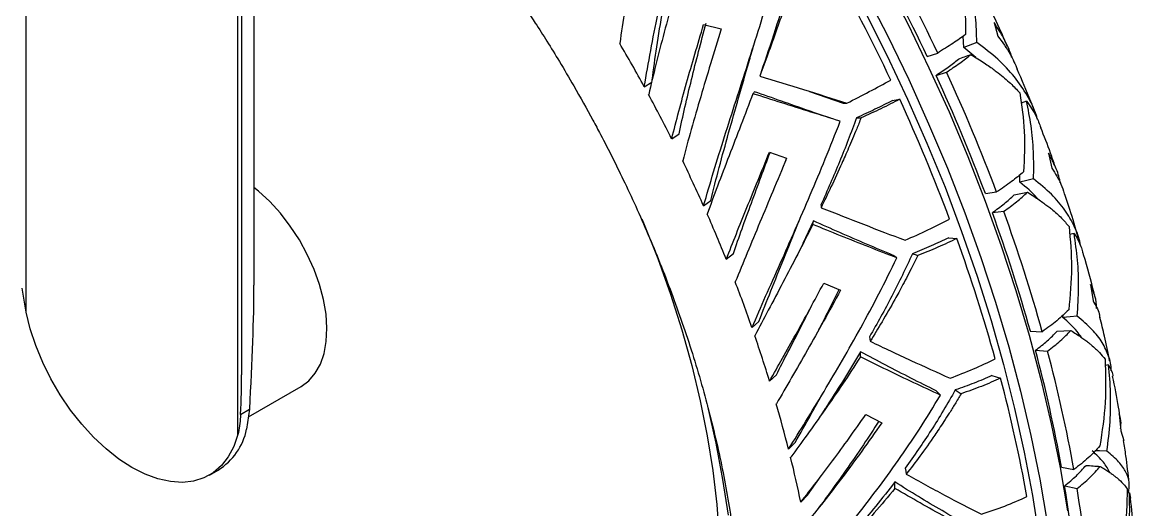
# Model space of a CAD drawing. Header units: millimetres. Extents: x 0 to 597, y 0 to 420.
# Drawn here: x 88.99 to 100.95, y 81.18 to 86.42 of the extents above; entities that cross this region are included whole.
import ezdxf

# ---------------------------------------------------------------- set-up
doc = ezdxf.new("R2010")
doc.units = ezdxf.units.MM

msp = doc.modelspace()

# ---------------------------------------------------------------- linework, layer by layer
at = {"color": 8, "linetype": 'Continuous', "lineweight": 25}
for p, q in [((89.031, 83.304), (89.031, 94.212)), ((91.31, 81.988), (91.31, 92.896))]:
    msp.add_line(p, q, dxfattribs=at)
at = {"color": 7, "linetype": 'Continuous', "lineweight": 25}
for p, q in [((91.482, 91.404), (91.482, 83.594)), ((91.349, 90.437), (91.349, 82.627)), ((96.321, 86.397), (96.51, 86.35)), ((99.449, 86.42), (99.49, 86.273)), ((99.123, 86.152), (99.115, 86.271)), ((99.263, 86.206), (99.123, 86.152)), ((99.253, 86.042), (99.123, 86.152)), ((98.729, 86.054), (98.841, 86.091)), ((95.684, 85.729), (95.765, 85.778)), ((98.824, 85.851), (98.937, 85.885)), ((97.461, 85.678), (97.823, 85.553)), ((97.823, 85.553), (97.865, 85.552)), ((98.354, 85.579), (98.432, 85.594)), ((99.797, 85.575), (99.738, 85.553)), ((97.691, 85.389), (97.636, 85.407)), ((95.979, 85.169), (96.058, 85.222)), ((97.03, 85.023), (97.215, 84.96)), ((100.035, 85.013), (100.07, 84.852)), ((99.726, 84.702), (99.724, 84.779)), ((99.354, 84.58), (99.475, 84.596)), ((96.322, 84.447), (96.399, 84.504)), ((99.43, 84.374), (99.552, 84.388)), ((97.505, 84.284), (97.391, 84.042)), ((98.96, 84.103), (99.047, 84.096)), ((100.31, 84.15), (100.26, 84.137)), ((97.392, 84.042), (97.37, 83.997)), ((96.566, 83.872), (96.642, 83.933)), ((98.402, 83.887), (98.361, 83.914)), ((89.031, 83.304), (88.989, 83.56)), ((97.616, 83.616), (97.795, 83.538)), ((100.487, 83.6), (100.513, 83.426)), ((100.189, 83.245), (100.19, 83.273)), ((96.843, 83.139), (96.917, 83.203)), ((99.838, 83.097), (99.967, 83.093)), ((99.894, 82.893), (100.023, 82.885)), ((100.681, 82.735), (100.643, 82.729)), ((97.032, 82.561), (97.105, 82.628)), ((99.424, 82.621), (99.518, 82.593)), ((91.424, 82.177), (91.992, 82.505)), ((98.872, 82.411), (98.824, 82.457)), ((91.338, 82.203), (91.436, 82.26)), ((91.436, 82.26), (91.404, 82.043)), ((98.067, 82.203), (98.239, 82.113)), ((100.795, 82.208), (100.812, 82.025)), ((100.812, 82.025), (100.844, 81.922)), ((97.237, 81.83), (97.309, 81.902)), ((91.004, 81.55), (91.098, 81.604)), ((100.173, 81.635), (100.307, 81.61)), ((97.44, 81.334), (97.586, 81.541)), ((100.208, 81.435), (100.341, 81.407)), ((100.905, 81.358), (100.879, 81.357)), ((100.905, 81.358), (100.916, 81.302)), ((97.369, 81.259), (97.44, 81.334))]:
    msp.add_line(p, q, dxfattribs=at)
at = {"color": 7, "linetype": 'Continuous', "lineweight": 25, "flags": 128}
for points in [[(98.277, 86.873), (98.519, 86.405), (98.747, 85.933), (98.963, 85.457), (99.164, 84.979), (99.351, 84.498), (99.524, 84.017), (99.682, 83.536), (99.824, 83.056), (99.952, 82.578), (100.063, 82.103), (100.158, 81.631), (100.238, 81.165)], [(98.059, 86.747), (98.3, 86.279), (98.529, 85.807), (98.744, 85.331), (98.946, 84.853), (99.133, 84.372), (99.306, 83.891), (99.463, 83.41), (99.606, 82.93), (99.733, 82.452), (99.844, 81.977), (99.94, 81.505), (100.019, 81.039)], [(98.06, 86.532), (98.295, 86.067), (98.517, 85.596), (98.725, 85.123), (98.92, 84.647), (99.099, 84.17), (99.265, 83.692), (99.415, 83.215), (99.55, 82.739), (99.669, 82.265), (99.773, 81.795), (99.86, 81.329), (99.932, 80.869)], [(97.968, 85.394), (97.992, 85.394), (98.016, 85.393)], [(99.873, 84.736), (99.8, 84.719), (99.726, 84.702)], [(91.992, 82.505), (92.073, 82.565), (92.143, 82.646), (92.198, 82.745), (92.238, 82.86), (92.261, 82.989), (92.268, 83.131), (92.258, 83.282), (92.231, 83.439), (92.188, 83.601), (92.13, 83.763), (92.057, 83.924), (91.971, 84.08), (91.874, 84.229), (91.767, 84.367), (91.652, 84.493), (91.531, 84.604), (91.482, 84.643)], [(99.665, 84.565), (99.736, 84.579), (99.807, 84.593)], [(97.585, 84.459), (97.586, 84.443), (97.586, 84.427)], [(95.657, 84.308), (95.675, 84.265), (95.828, 83.881), (95.965, 83.496), (96.088, 83.112), (96.195, 82.729), (96.286, 82.348), (96.362, 81.971), (96.421, 81.6), (96.463, 81.234), (96.489, 80.876)], [(97.497, 84.247), (97.501, 84.265), (97.505, 84.284)], [(98.57, 83.932), (98.598, 83.922), (98.626, 83.911)], [(91.31, 81.988), (91.266, 81.859), (91.206, 81.747), (91.132, 81.652), (91.044, 81.576), (90.944, 81.52), (90.833, 81.485), (90.712, 81.472), (90.583, 81.48), (90.449, 81.51), (90.311, 81.561), (90.17, 81.632), (90.03, 81.723), (89.892, 81.832), (89.757, 81.957), (89.629, 82.097), (89.508, 82.25), (89.397, 82.413), (89.296, 82.585), (89.209, 82.762), (89.134, 82.943), (89.075, 83.124), (89.031, 83.304)], [(100.343, 83.261), (100.266, 83.253), (100.189, 83.245)], [(98.108, 83.039), (98.112, 83.015), (98.115, 82.99)], [(100.126, 83.098), (100.2, 83.102), (100.274, 83.106)], [(98.01, 82.822), (98.011, 82.849), (98.012, 82.875)], [(99.031, 82.466), (99.062, 82.445), (99.093, 82.424)], [(96.36, 82.308), (96.364, 82.29), (96.454, 81.895), (96.527, 81.504), (96.585, 81.118)], [(100.663, 81.808), (100.584, 81.81), (100.534, 81.811)], [(98.491, 81.626), (98.497, 81.593), (98.503, 81.561)], [(98.381, 81.407), (98.38, 81.442), (98.38, 81.476)]]:
    msp.add_lwpolyline(points, dxfattribs=at)
at = {"color": 7, "linetype": 'Continuous', "lineweight": 25}
for centre, radius, start, end in [((80.485, 77.398), 20.311, 25.3419, 29.338), ((80.635, 77.484), 20.021, 25.3419, 29.3384), ((79.98, 77.106), 20.311, 25.3419, 29.338), ((80.041, 77.146), 17.843, 28.7532, 30.4756), ((81.376, 77.825), 19.205, 20.5917, 24.7002), ((81.245, 77.747), 19.474, 20.591, 24.701), ((80.126, 77.192), 17.746, 26.7117, 28.4405), ((80.74, 77.456), 19.474, 20.591, 24.701), ((80.4, 77.327), 17.441, 24.0956, 25.8443), ((80.767, 77.489), 17.04, 22.0006, 23.7772), ((82.782, 78.339), 17.708, 15.5867, 19.9243), ((82.661, 78.265), 17.966, 15.587, 19.9237), ((82.156, 77.973), 17.966, 15.587, 19.9237), ((81.379, 77.73), 16.382, 19.2799, 21.1039), ((81.981, 77.937), 15.745, 17.0751, 18.948), ((84.703, 78.858), 15.718, 10.1784, 14.8745), ((84.615, 78.792), 15.943, 10.1781, 14.8746), ((84.109, 78.501), 15.943, 10.1781, 14.8746), ((82.856, 78.198), 14.832, 14.1746, 16.1228), ((90.741, 82.18), 0.677, 301.7997, 348.3114), ((83.651, 78.396), 14.013, 11.7917, 13.8153), ((86.953, 79.242), 13.435, 4.1839, 9.3981), ((86.897, 79.182), 13.627, 4.1837, 9.3983)]:
    msp.add_arc(centre, radius, start, end, dxfattribs=at)
for major_axis, start_param in [((0.197, 2.627), 4.947452), ((0.099, 1.314), 5.143096)]:
    msp.add_ellipse((91.216, 81.661), major_axis=major_axis, ratio=0.068346, start_param=start_param, end_param=5.544355, dxfattribs=at)
for points, knots in [([(91.482, 89.73), (91.54, 89.687), (91.685, 89.578), (91.918, 89.389), (92.179, 89.164), (92.438, 88.926), (92.695, 88.676), (92.948, 88.415), (93.197, 88.144), (93.44, 87.863), (93.677, 87.574), (93.905, 87.279), (94.123, 86.983), (94.324, 86.695), (94.494, 86.441), (94.64, 86.212), (94.779, 85.987), (94.873, 85.825), (94.924, 85.738)], [0, 0, 0, 0, 0.04561, 0.114878, 0.184231, 0.253649, 0.323098, 0.392531, 0.461888, 0.531076, 0.599941, 0.668207, 0.735287, 0.799666, 0.858205, 0.899688, 0.94565, 1, 1, 1, 1]), ([(95.684, 85.729), (95.706, 85.858), (95.75, 86.116), (95.83, 86.517), (95.917, 86.924), (96.009, 87.333), (96.105, 87.749), (96.167, 88.024), (96.199, 88.164)], [0, 0, 0, 0, 0.166041, 0.333058, 0.499184, 0.663301, 0.828995, 1, 1, 1, 1]), ([(95.768, 85.801), (95.784, 85.919), (95.817, 86.163), (95.88, 86.544), (95.952, 86.938), (96.028, 87.334), (96.095, 87.665), (96.133, 87.862), (96.146, 87.928)], [0, 0, 0, 0, 0.173086, 0.358384, 0.542526, 0.72421, 0.907407, 1, 1, 1, 1]), ([(95.693, 87.681), (95.666, 87.552), (95.612, 87.299), (95.539, 86.922), (95.473, 86.554), (95.437, 86.315), (95.419, 86.195)], [0, 0, 0, 0, 0.255312, 0.5003, 0.75016, 1, 1, 1, 1]), ([(96.091, 87.015), (96.058, 86.897), (95.992, 86.661), (95.896, 86.311), (95.807, 85.97), (95.756, 85.751), (95.731, 85.644)], [0, 0, 0, 0, 0.250641, 0.500175, 0.755311, 1, 1, 1, 1]), ([(99.065, 87.079), (99.09, 86.953), (99.141, 86.702), (99.14, 86.427), (99.14, 86.289)], [0, 0, 0, 0, 0.499576, 1, 1, 1, 1]), ([(99.263, 86.206), (99.26, 86.298), (99.254, 86.481), (99.217, 86.74), (99.174, 86.901), (99.154, 86.981)], [0, 0, 0, 0, 0.339381, 0.672334, 1, 1, 1, 1]), ([(96.322, 84.447), (96.357, 84.568), (96.428, 84.81), (96.546, 85.19), (96.671, 85.579), (96.798, 85.975), (96.928, 86.38), (97.01, 86.653), (97.053, 86.791)], [0, 0, 0, 0, 0.166042, 0.333057, 0.499186, 0.663303, 0.828995, 1, 1, 1, 1]), ([(97.277, 86.841), (97.264, 86.801), (97.239, 86.725), (97.203, 86.615), (97.169, 86.515), (97.137, 86.425), (97.086, 86.28), (97.017, 86.087), (96.955, 85.922), (96.926, 85.844)], [0, 0, 0, 0, 0.1201038, 0.2301435, 0.3301748, 0.4202364, 0.500405, 0.7647215, 1, 1, 1, 1]), ([(97.239, 86.823), (97.191, 86.662), (97.098, 86.349), (96.993, 86.039), (96.941, 85.888)], [0, 0, 0, 0, 0.515119, 1, 1, 1, 1]), ([(99.593, 86.157), (99.571, 86.21), (99.504, 86.369), (99.426, 86.525), (99.374, 86.629)], [0, 0, 0, 0, 0.334348, 1, 1, 1, 1]), ([(95.979, 85.169), (96.004, 85.267), (96.054, 85.463), (96.138, 85.768), (96.227, 86.079), (96.29, 86.291), (96.321, 86.397)], [0, 0, 0, 0, 0.249923, 0.499821, 0.74999, 1, 1, 1, 1]), ([(96.058, 85.222), (96.078, 85.317), (96.12, 85.508), (96.191, 85.805), (96.267, 86.106), (96.321, 86.311), (96.348, 86.414)], [0, 0, 0, 0, 0.250007, 0.499999, 0.750181, 1, 1, 1, 1]), ([(99.637, 86.046), (99.635, 86.054), (99.616, 86.125), (99.557, 86.251), (99.485, 86.363), (99.449, 86.42)], [0, 0, 0, 0, 0.0596965, 0.5299881, 1, 1, 1, 1]), ([(96.51, 86.35), (96.471, 86.224), (96.397, 85.979), (96.289, 85.618), (96.187, 85.268), (96.127, 85.042), (96.097, 84.93)], [0, 0, 0, 0, 0.255317, 0.5003, 0.750157, 1, 1, 1, 1]), ([(99.14, 86.289), (99.097, 86.258), (99.01, 86.197), (98.898, 86.127), (98.841, 86.091)], [0, 0, 0, 0, 0.498256, 1, 1, 1, 1]), ([(99.49, 86.273), (99.537, 86.209), (99.621, 86.095), (99.675, 85.971), (99.698, 85.917)], [0, 0, 0, 0, 0.562158, 1, 1, 1, 1]), ([(96.399, 84.504), (96.429, 84.622), (96.488, 84.858), (96.59, 85.229), (96.698, 85.607), (96.789, 85.922), (96.843, 86.111), (96.86, 86.172)], [0, 0, 0, 0, 0.224439, 0.450131, 0.674399, 0.895682, 1, 1, 1, 1]), ([(99.915, 85.375), (99.912, 85.39), (99.889, 85.48), (99.809, 85.634), (99.673, 85.837), (99.494, 86.029), (99.341, 86.146), (99.263, 86.206)], [0, 0, 0, 0, 0.045919, 0.283574, 0.518342, 0.755365, 1, 1, 1, 1]), ([(98.824, 85.851), (98.869, 85.881), (98.958, 85.941), (99.029, 85.998), (99.064, 86.027)], [0, 0, 0, 0, 0.49999, 1, 1, 1, 1]), ([(98.937, 85.885), (98.986, 85.918), (99.083, 85.983), (99.159, 86.044), (99.197, 86.075)], [0, 0, 0, 0, 0.50036, 1, 1, 1, 1]), ([(99.064, 86.027), (99.086, 86.035), (99.131, 86.051), (99.175, 86.067), (99.197, 86.075)], [0, 0, 0, 0, 0.5000129, 1, 1, 1, 1]), ([(99.197, 86.075), (99.223, 86.059), (99.273, 86.03), (99.34, 85.987), (99.399, 85.947), (99.449, 85.911), (99.527, 85.852), (99.624, 85.77), (99.693, 85.697), (99.725, 85.662)], [0, 0, 0, 0, 0.120098, 0.230138, 0.330162, 0.420233, 0.500397, 0.764718, 1, 1, 1, 1]), ([(99.893, 85.44), (99.877, 85.483), (99.818, 85.643), (99.748, 85.801), (99.696, 85.916)], [0, 0, 0, 0, 0.273817, 1, 1, 1, 1]), ([(96.926, 85.844), (97.084, 85.795), (97.401, 85.698), (97.71, 85.601), (97.865, 85.552)], [0, 0, 0, 0, 0.499579, 1, 1, 1, 1]), ([(97.865, 85.552), (97.946, 85.594), (98.109, 85.677), (98.26, 85.759), (98.336, 85.8)], [0, 0, 0, 0, 0.498256, 1, 1, 1, 1]), ([(94.924, 85.738), (94.994, 85.615), (95.092, 85.442), (95.23, 85.182), (95.346, 84.958), (95.478, 84.687), (95.611, 84.402), (95.742, 84.101), (95.87, 83.789), (95.993, 83.469), (96.108, 83.144), (96.216, 82.815), (96.314, 82.484), (96.402, 82.153), (96.481, 81.823), (96.549, 81.494), (96.606, 81.17), (96.646, 80.892), (96.665, 80.723), (96.673, 80.66)], [0, 0, 0, 0, 0.0739843, 0.1043434, 0.1546747, 0.2069575, 0.2630322, 0.3215167, 0.3818388, 0.4435464, 0.5063088, 0.5698861, 0.6340847, 0.6987594, 0.7637913, 0.8290885, 0.8945704, 0.9601669, 1, 1, 1, 1]), ([(96.853, 85.654), (96.856, 85.657), (96.861, 85.664), (96.866, 85.672), (96.868, 85.675)], [0, 0, 0, 0, 0.500009, 1, 1, 1, 1]), ([(97.636, 85.407), (97.577, 85.427), (97.42, 85.482), (97.163, 85.572), (96.966, 85.641), (96.868, 85.675)], [0, 0, 0, 0, 0.233248, 0.619504, 1, 1, 1, 1]), ([(99.725, 85.662), (99.746, 85.525), (99.786, 85.251), (99.773, 84.959), (99.766, 84.813)], [0, 0, 0, 0, 0.499573, 1, 1, 1, 1]), ([(96.853, 85.654), (96.81, 85.54), (96.723, 85.314), (96.595, 84.982), (96.472, 84.662), (96.397, 84.459), (96.361, 84.359)], [0, 0, 0, 0, 0.250636, 0.500178, 0.755307, 1, 1, 1, 1]), ([(97.792, 85.357), (97.687, 85.39), (97.478, 85.456), (97.164, 85.555), (96.956, 85.621), (96.853, 85.654)], [0, 0, 0, 0, 0.339376, 0.672334, 1, 1, 1, 1]), ([(98.354, 85.579), (98.292, 85.548), (98.169, 85.485), (98.035, 85.425), (97.968, 85.394)], [0, 0, 0, 0, 0.499998, 1, 1, 1, 1]), ([(98.432, 85.594), (98.366, 85.56), (98.233, 85.492), (98.088, 85.426), (98.016, 85.393)], [0, 0, 0, 0, 0.500368, 1, 1, 1, 1]), ([(99.873, 84.736), (99.875, 84.834), (99.877, 85.029), (99.851, 85.309), (99.815, 85.486), (99.797, 85.575)], [0, 0, 0, 0, 0.339381, 0.672336, 1, 1, 1, 1]), ([(99.797, 85.575), (99.835, 85.52), (99.899, 85.428), (99.936, 85.329), (99.951, 85.288)], [0, 0, 0, 0, 0.587639, 1, 1, 1, 1]), ([(96.843, 83.139), (96.891, 83.249), (96.988, 83.471), (97.146, 83.825), (97.308, 84.19), (97.471, 84.566), (97.635, 84.955), (97.739, 85.221), (97.792, 85.357)], [0, 0, 0, 0, 0.16604, 0.333057, 0.499187, 0.663302, 0.828992, 1, 1, 1, 1]), ([(97.968, 85.394), (97.909, 85.236), (97.789, 84.919), (97.653, 84.613), (97.585, 84.459)], [0, 0, 0, 0, 0.4999763, 1, 1, 1, 1]), ([(98.016, 85.393), (98.001, 85.354), (97.971, 85.278), (97.926, 85.171), (97.884, 85.073), (97.846, 84.985), (97.783, 84.845), (97.698, 84.659), (97.622, 84.501), (97.586, 84.427)], [0, 0, 0, 0, 0.120098, 0.230143, 0.330167, 0.420238, 0.500402, 0.764723, 1, 1, 1, 1]), ([(100.105, 84.872), (100.089, 84.92), (100.043, 85.059), (99.987, 85.197), (99.951, 85.288)], [0, 0, 0, 0, 0.341857, 1, 1, 1, 1]), ([(96.566, 83.872), (96.602, 83.963), (96.673, 84.144), (96.788, 84.428), (96.907, 84.721), (96.989, 84.922), (97.03, 85.023)], [0, 0, 0, 0, 0.2499163, 0.4998225, 0.7499856, 1, 1, 1, 1]), ([(96.642, 83.933), (96.673, 84.021), (96.734, 84.198), (96.836, 84.476), (96.937, 84.75), (97.005, 84.934), (97.037, 85.021)], [0, 0, 0, 0, 0.257477, 0.514972, 0.772634, 1, 1, 1, 1]), ([(97.215, 84.96), (97.166, 84.84), (97.069, 84.606), (96.926, 84.266), (96.79, 83.939), (96.705, 83.732), (96.663, 83.628)], [0, 0, 0, 0, 0.2553162, 0.5003019, 0.7501564, 1, 1, 1, 1]), ([(97.214, 84.96), (97.21, 84.95), (97.205, 84.935), (97.199, 84.92), (97.197, 84.916)], [0, 0, 0, 0, 0.690722, 1, 1, 1, 1]), ([(100.159, 84.696), (100.159, 84.7), (100.151, 84.757), (100.114, 84.864), (100.062, 84.963), (100.035, 85.013)], [0, 0, 0, 0, 0.0304884, 0.5154, 1, 1, 1, 1]), ([(100.07, 84.852), (100.107, 84.795), (100.164, 84.707), (100.193, 84.612), (100.204, 84.578)], [0, 0, 0, 0, 0.637912, 1, 1, 1, 1]), ([(99.766, 84.813), (99.724, 84.778), (99.641, 84.709), (99.531, 84.634), (99.475, 84.596)], [0, 0, 0, 0, 0.498257, 1, 1, 1, 1]), ([(99.919, 84.521), (99.916, 84.525), (99.865, 84.588), (99.793, 84.646), (99.726, 84.702)], [0, 0, 0, 0, 0.058541, 1, 1, 1, 1]), ([(100.377, 84.022), (100.376, 84.029), (100.368, 84.1), (100.316, 84.227), (100.216, 84.404), (100.072, 84.575), (99.94, 84.682), (99.873, 84.736)], [0, 0, 0, 0, 0.024193, 0.267257, 0.507371, 0.749798, 1, 1, 1, 1]), ([(99.552, 84.388), (99.6, 84.422), (99.696, 84.491), (99.77, 84.559), (99.807, 84.593)], [0, 0, 0, 0, 0.500365, 1, 1, 1, 1]), ([(99.807, 84.593), (99.83, 84.579), (99.874, 84.552), (99.932, 84.512), (99.983, 84.476), (100.027, 84.444), (100.093, 84.391), (100.174, 84.319), (100.229, 84.255), (100.255, 84.225)], [0, 0, 0, 0, 0.120104, 0.230141, 0.330165, 0.420241, 0.500401, 0.764717, 1, 1, 1, 1]), ([(100.355, 84.105), (100.326, 84.207), (100.28, 84.364), (100.225, 84.522), (100.206, 84.578)], [0, 0, 0, 0, 0.641137, 1, 1, 1, 1]), ([(99.43, 84.374), (99.474, 84.406), (99.563, 84.47), (99.631, 84.533), (99.665, 84.565)], [0, 0, 0, 0, 0.499993, 1, 1, 1, 1]), ([(97.586, 84.427), (97.739, 84.367), (98.046, 84.247), (98.342, 84.133), (98.491, 84.077)], [0, 0, 0, 0, 0.4995752, 1, 1, 1, 1]), ([(97.497, 84.247), (97.443, 84.14), (97.335, 83.927), (97.174, 83.619), (97.018, 83.324), (96.921, 83.14), (96.873, 83.05)], [0, 0, 0, 0, 0.250636, 0.500177, 0.755312, 1, 1, 1, 1]), ([(96.917, 83.203), (96.959, 83.312), (97.045, 83.53), (97.185, 83.876), (97.29, 84.136), (97.348, 84.282), (97.357, 84.305)], [0, 0, 0, 0, 0.313025, 0.627813, 0.940618, 1, 1, 1, 1]), ([(98.402, 83.887), (98.301, 83.926), (98.102, 84.004), (97.798, 84.124), (97.597, 84.206), (97.497, 84.247)], [0, 0, 0, 0, 0.3393765, 0.672336, 1, 1, 1, 1]), ([(98.361, 83.914), (98.265, 83.954), (98.077, 84.034), (97.79, 84.158), (97.6, 84.242), (97.505, 84.284)], [0, 0, 0, 0, 0.339014, 0.671987, 1, 1, 1, 1]), ([(98.491, 84.077), (98.574, 84.114), (98.741, 84.189), (98.893, 84.266), (98.97, 84.305)], [0, 0, 0, 0, 0.498257, 1, 1, 1, 1]), ([(100.255, 84.225), (100.268, 84.079), (100.295, 83.785), (100.266, 83.481), (100.251, 83.329)], [0, 0, 0, 0, 0.499575, 1, 1, 1, 1]), ([(98.96, 84.103), (98.898, 84.073), (98.773, 84.014), (98.637, 83.96), (98.57, 83.932)], [0, 0, 0, 0, 0.500001, 1, 1, 1, 1]), ([(100.343, 83.261), (100.35, 83.363), (100.362, 83.567), (100.351, 83.864), (100.323, 84.055), (100.31, 84.15)], [0, 0, 0, 0, 0.339384, 0.672334, 1, 1, 1, 1]), ([(100.31, 84.15), (100.338, 84.104), (100.378, 84.039), (100.394, 83.971), (100.399, 83.951)], [0, 0, 0, 0, 0.7116221, 1, 1, 1, 1]), ([(99.047, 84.096), (98.98, 84.064), (98.845, 84), (98.699, 83.941), (98.626, 83.911)], [0, 0, 0, 0, 0.500372, 1, 1, 1, 1]), ([(97.237, 81.83), (97.298, 81.928), (97.421, 82.126), (97.617, 82.447), (97.815, 82.783), (98.014, 83.134), (98.212, 83.501), (98.338, 83.757), (98.402, 83.887)], [0, 0, 0, 0, 0.16604, 0.333055, 0.499184, 0.663299, 0.828993, 1, 1, 1, 1]), ([(98.57, 83.932), (98.498, 83.779), (98.353, 83.472), (98.19, 83.183), (98.108, 83.039)], [0, 0, 0, 0, 0.499987, 1, 1, 1, 1]), ([(98.626, 83.911), (98.607, 83.873), (98.571, 83.8), (98.518, 83.696), (98.469, 83.602), (98.423, 83.518), (98.349, 83.384), (98.248, 83.207), (98.158, 83.06), (98.115, 82.99)], [0, 0, 0, 0, 0.120104, 0.230146, 0.33017, 0.420246, 0.500406, 0.764722, 1, 1, 1, 1]), ([(100.531, 83.481), (100.529, 83.489), (100.494, 83.635), (100.45, 83.793), (100.406, 83.941), (100.402, 83.952)], [0, 0, 0, 0, 0.0539291, 0.9324717, 1, 1, 1, 1]), ([(97.032, 82.561), (97.078, 82.642), (97.17, 82.805), (97.316, 83.065), (97.465, 83.334), (97.565, 83.522), (97.616, 83.616)], [0, 0, 0, 0, 0.249918, 0.499811, 0.749986, 1, 1, 1, 1]), ([(97.795, 83.538), (97.735, 83.426), (97.616, 83.207), (97.439, 82.894), (97.268, 82.596), (97.159, 82.409), (97.105, 82.316)], [0, 0, 0, 0, 0.255321, 0.500302, 0.750156, 1, 1, 1, 1]), ([(97.779, 83.545), (97.731, 83.448), (97.658, 83.301), (97.585, 83.162), (97.56, 83.114)], [0, 0, 0, 0, 0.656988, 1, 1, 1, 1]), ([(100.552, 83.342), (100.552, 83.343), (100.555, 83.389), (100.537, 83.475), (100.504, 83.558), (100.487, 83.6)], [0, 0, 0, 0, 0.0117745, 0.50604, 1, 1, 1, 1]), ([(100.513, 83.426), (100.54, 83.379), (100.574, 83.32), (100.584, 83.258), (100.586, 83.245)], [0, 0, 0, 0, 0.794802, 1, 1, 1, 1]), ([(97.105, 82.628), (97.146, 82.709), (97.228, 82.869), (97.356, 83.118), (97.443, 83.29), (97.485, 83.373)], [0, 0, 0, 0, 0.340282, 0.680558, 1, 1, 1, 1]), ([(100.251, 83.329), (100.211, 83.29), (100.131, 83.211), (100.022, 83.132), (99.967, 83.093)], [0, 0, 0, 0, 0.498255, 1, 1, 1, 1]), ([(100.388, 83.031), (100.373, 83.053), (100.324, 83.126), (100.245, 83.196), (100.189, 83.245)], [0, 0, 0, 0, 0.299125, 1, 1, 1, 1]), ([(100.707, 82.671), (100.707, 82.674), (100.712, 82.729), (100.684, 82.83), (100.619, 82.976), (100.509, 83.12), (100.399, 83.213), (100.343, 83.261)], [0, 0, 0, 0, 0.011799, 0.257953, 0.501121, 0.746618, 1, 1, 1, 1]), ([(100.692, 82.778), (100.674, 82.867), (100.644, 83.022), (100.605, 83.179), (100.588, 83.245)], [0, 0, 0, 0, 0.576189, 1, 1, 1, 1]), ([(99.894, 82.893), (99.938, 82.926), (100.026, 82.994), (100.093, 83.063), (100.126, 83.098)], [0, 0, 0, 0, 0.499992, 1, 1, 1, 1]), ([(100.023, 82.885), (100.071, 82.921), (100.166, 82.994), (100.238, 83.069), (100.274, 83.106)], [0, 0, 0, 0, 0.500363, 1, 1, 1, 1]), ([(100.274, 83.106), (100.294, 83.094), (100.332, 83.07), (100.382, 83.036), (100.425, 83.005), (100.462, 82.977), (100.517, 82.932), (100.582, 82.872), (100.623, 82.82), (100.643, 82.796)], [0, 0, 0, 0, 0.120106, 0.23014, 0.330164, 0.420237, 0.500398, 0.764725, 1, 1, 1, 1]), ([(98.115, 82.99), (98.262, 82.92), (98.555, 82.781), (98.836, 82.655), (98.976, 82.592)], [0, 0, 0, 0, 0.499577, 1, 1, 1, 1]), ([(98.01, 82.822), (97.946, 82.723), (97.817, 82.526), (97.624, 82.247), (97.436, 81.983), (97.317, 81.821), (97.259, 81.742)], [0, 0, 0, 0, 0.250635, 0.500169, 0.755306, 1, 1, 1, 1]), ([(98.012, 82.875), (97.954, 82.779), (97.837, 82.587), (97.696, 82.365), (97.615, 82.243), (97.591, 82.207)], [0, 0, 0, 0, 0.413187, 0.824882, 1, 1, 1, 1]), ([(98.872, 82.411), (98.776, 82.455), (98.587, 82.542), (98.298, 82.679), (98.105, 82.775), (98.01, 82.822)], [0, 0, 0, 0, 0.339379, 0.672334, 1, 1, 1, 1]), ([(98.824, 82.457), (98.734, 82.502), (98.556, 82.591), (98.284, 82.73), (98.102, 82.827), (98.012, 82.875)], [0, 0, 0, 0, 0.339017, 0.671989, 1, 1, 1, 1]), ([(98.976, 82.592), (99.06, 82.625), (99.23, 82.691), (99.384, 82.764), (99.461, 82.801)], [0, 0, 0, 0, 0.498255, 1, 1, 1, 1]), ([(100.643, 82.796), (100.648, 82.642), (100.658, 82.333), (100.611, 82.021), (100.587, 81.865)], [0, 0, 0, 0, 0.499573, 1, 1, 1, 1]), ([(100.663, 81.808), (100.676, 81.913), (100.701, 82.123), (100.706, 82.433), (100.69, 82.635), (100.681, 82.735)], [0, 0, 0, 0, 0.3393806, 0.6723341, 1, 1, 1, 1]), ([(100.681, 82.735), (100.701, 82.699), (100.722, 82.66), (100.725, 82.619), (100.726, 82.616)], [0, 0, 0, 0, 0.928618, 1, 1, 1, 1]), ([(99.424, 82.621), (99.362, 82.593), (99.236, 82.538), (99.099, 82.49), (99.031, 82.466)], [0, 0, 0, 0, 0.5, 1, 1, 1, 1]), ([(99.518, 82.593), (99.45, 82.563), (99.315, 82.503), (99.167, 82.451), (99.093, 82.424)], [0, 0, 0, 0, 0.5003704, 1, 1, 1, 1]), ([(100.808, 82.152), (100.801, 82.194), (100.779, 82.348), (100.747, 82.503), (100.724, 82.615)], [0, 0, 0, 0, 0.2766785, 1, 1, 1, 1]), ([(97.309, 81.902), (97.364, 81.999), (97.459, 82.168), (97.562, 82.352), (97.605, 82.43)], [0, 0, 0, 0, 0.574826, 1, 1, 1, 1]), ([(99.031, 82.466), (98.946, 82.319), (98.777, 82.027), (98.587, 81.76), (98.491, 81.626)], [0, 0, 0, 0, 0.4999844, 1, 1, 1, 1]), ([(99.093, 82.424), (99.071, 82.388), (99.03, 82.318), (98.968, 82.219), (98.911, 82.13), (98.858, 82.051), (98.773, 81.925), (98.656, 81.76), (98.552, 81.625), (98.503, 81.561)], [0, 0, 0, 0, 0.120106, 0.230145, 0.330169, 0.420242, 0.500403, 0.764729, 1, 1, 1, 1]), ([(97.51, 80.56), (97.579, 80.64), (97.722, 80.805), (97.95, 81.084), (98.184, 81.385), (98.417, 81.706), (98.65, 82.046), (98.797, 82.288), (98.872, 82.411)], [0, 0, 0, 0, 0.158001, 0.326626, 0.494358, 0.660058, 0.827344, 1, 1, 1, 1]), ([(91.338, 82.203), (91.334, 82.137), (91.329, 82.063), (91.312, 81.995), (91.31, 81.988)], [0, 0, 0, 0, 0.898678, 1, 1, 1, 1]), ([(97.369, 81.259), (97.424, 81.33), (97.535, 81.472), (97.71, 81.703), (97.888, 81.945), (98.008, 82.117), (98.067, 82.203)], [0, 0, 0, 0, 0.249912, 0.49982, 0.749987, 1, 1, 1, 1]), ([(100.809, 82.05), (100.812, 82.07), (100.819, 82.124), (100.804, 82.176), (100.795, 82.208)], [0, 0, 0, 0, 0.382651, 1, 1, 1, 1]), ([(98.239, 82.113), (98.167, 82.01), (98.027, 81.809), (97.817, 81.527), (97.613, 81.262), (97.482, 81.101), (97.416, 81.02)], [0, 0, 0, 0, 0.255314, 0.5002978, 0.7501601, 1, 1, 1, 1]), ([(98.208, 82.129), (98.152, 82.044), (98.034, 81.862), (97.853, 81.6), (97.719, 81.412), (97.651, 81.32), (97.643, 81.309)], [0, 0, 0, 0, 0.29133, 0.620185, 0.955801, 1, 1, 1, 1]), ([(100.587, 81.865), (100.548, 81.821), (100.469, 81.735), (100.361, 81.651), (100.307, 81.61)], [0, 0, 0, 0, 0.498256, 1, 1, 1, 1]), ([(100.901, 81.466), (100.891, 81.563), (100.875, 81.714), (100.851, 81.867), (100.842, 81.922)], [0, 0, 0, 0, 0.641659, 1, 1, 1, 1]), ([(100.696, 81.575), (100.675, 81.613), (100.632, 81.691), (100.549, 81.77), (100.505, 81.811)], [0, 0, 0, 0, 0.480484, 1, 1, 1, 1]), ([(100.896, 81.357), (100.901, 81.395), (100.911, 81.47), (100.873, 81.581), (100.797, 81.692), (100.708, 81.769), (100.663, 81.808)], [0, 0, 0, 0, 0.248838, 0.494986, 0.74351, 1, 1, 1, 1]), ([(100.208, 81.435), (100.251, 81.471), (100.339, 81.541), (100.405, 81.617), (100.438, 81.655)], [0, 0, 0, 0, 0.499991, 1, 1, 1, 1]), ([(100.341, 81.407), (100.389, 81.445), (100.483, 81.521), (100.554, 81.603), (100.59, 81.644)], [0, 0, 0, 0, 0.5003625, 1, 1, 1, 1]), ([(100.438, 81.655), (100.463, 81.653), (100.514, 81.649), (100.565, 81.645), (100.59, 81.644)], [0, 0, 0, 0, 0.500001, 1, 1, 1, 1]), ([(100.59, 81.644), (100.607, 81.633), (100.639, 81.613), (100.681, 81.586), (100.717, 81.561), (100.746, 81.539), (100.79, 81.504), (100.84, 81.458), (100.868, 81.42), (100.881, 81.402)], [0, 0, 0, 0, 0.120096, 0.230134, 0.330168, 0.42024, 0.500393, 0.764718, 1, 1, 1, 1]), ([(98.38, 81.476), (98.312, 81.389), (98.176, 81.214), (97.971, 80.971), (97.77, 80.744), (97.643, 80.607), (97.58, 80.54)], [0, 0, 0, 0, 0.2504498, 0.5000016, 0.7552566, 1, 1, 1, 1]), ([(99.14, 81.023), (99.056, 81.071), (98.891, 81.165), (98.635, 81.316), (98.464, 81.423), (98.38, 81.476)], [0, 0, 0, 0, 0.339018, 0.6719904, 1, 1, 1, 1]), ([(98.503, 81.561), (98.642, 81.484), (98.918, 81.329), (99.18, 81.195), (99.311, 81.128)], [0, 0, 0, 0, 0.499575, 1, 1, 1, 1]), ([(98.381, 81.407), (98.307, 81.318), (98.16, 81.14), (97.936, 80.893), (97.718, 80.664), (97.578, 80.527), (97.51, 80.46)], [0, 0, 0, 0, 0.250639, 0.500172, 0.755314, 1, 1, 1, 1]), ([(99.192, 80.958), (99.103, 81.005), (98.926, 81.098), (98.654, 81.248), (98.472, 81.355), (98.381, 81.407)], [0, 0, 0, 0, 0.339376, 0.672334, 1, 1, 1, 1]), ([(100.881, 81.402), (100.877, 81.243), (100.868, 80.924), (100.8, 80.607), (100.766, 80.449)], [0, 0, 0, 0, 0.4995767, 1, 1, 1, 1]), ([(100.827, 80.406), (100.847, 80.513), (100.886, 80.726), (100.911, 81.045), (100.907, 81.254), (100.905, 81.358)], [0, 0, 0, 0, 0.33938, 0.672336, 1, 1, 1, 1]), ([(97.645, 81.311), (97.627, 81.287), (97.596, 81.245), (97.564, 81.204), (97.55, 81.187)], [0, 0, 0, 0, 0.588212, 1, 1, 1, 1]), ([(99.311, 81.128), (99.397, 81.157), (99.568, 81.215), (99.723, 81.283), (99.801, 81.318)], [0, 0, 0, 0, 0.498256, 1, 1, 1, 1]), ([(100.952, 80.881), (100.95, 80.908), (100.944, 81.047), (100.929, 81.188), (100.917, 81.302)], [0, 0, 0, 0, 0.1978986, 1, 1, 1, 1])]:
    msp.add_open_spline(points, degree=3, knots=knots, dxfattribs=at)

doc.saveas('drawing.dxf')
